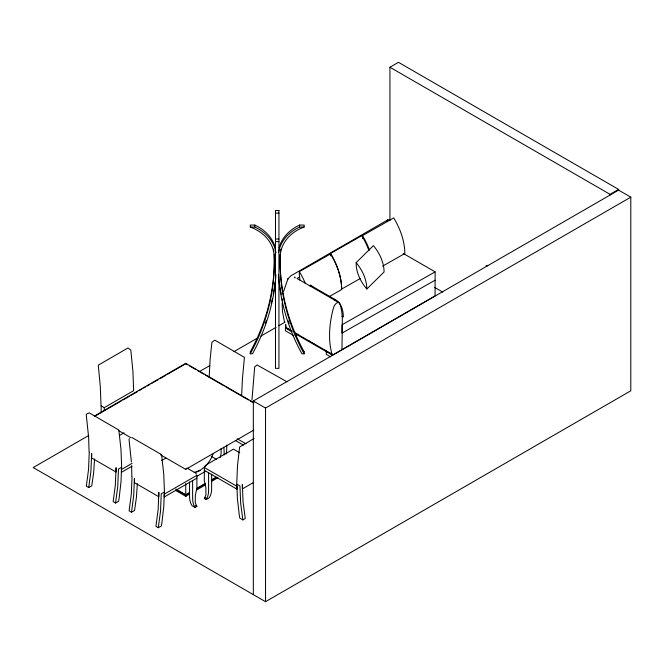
<?xml version="1.0" encoding="UTF-8"?>
<svg xmlns="http://www.w3.org/2000/svg" width="664" height="664" viewBox="0 0 664 664"><rect width="100%" height="100%" fill="white"/><g stroke="black" fill="none" stroke-linecap="round" stroke-linejoin="round"><path stroke-width="1" d="M89.092 451.86L88.627 437.31L86.254 414.726L86.627 413.979L89.25 412.883L118.682 429.94M131.397 462.003L129.032 439.419L129.472 438.63M294.384 333.195L332.025 354.925A8.2 4.739 -60 0 0 332.979 354.866L435.078 295.928L435.127 271.866L403.231 253.449M89.258 452.226L88.528 469.689L86.328 486.156L88.727 487.542L91.773 485.782L93.649 472.685L94.587 458.957M104.24 410.294L104.256 407.646L133.472 390.772M132.028 476.926L131.298 494.381L129.098 510.848L131.497 512.234L134.543 510.475L136.419 497.377L137.357 483.649M236.733 484.313L237.463 466.012L239.621 447.021L254.113 438.456M209.16 377.21L210.139 359.224L211.916 342.201L214.796 340.159L244.427 357.34L242.41 379.019L241.704 394.69M101.094 412.85L101.21 405.887L104.256 407.646M251.971 400.027L254.686 366.901L257.059 364.968L286.981 381.792M224.191 454.94L224.034 449.138A33.549 19.372 -60 0 0 223.677 447.221M88.727 487.542L90.918 471.075L91.657 453.612L91.657 457.952L116.075 472.054L116.075 467.713L115.345 485.176L113.154 501.644L115.544 503.021L118.59 501.262L119.147 498.05L121.055 481.383L121.52 467.331L118.474 469.099L117.744 486.554L115.544 503.021M131.497 512.234L133.688 495.767L134.427 478.304L134.427 482.645L158.845 496.747L158.845 492.406L158.115 509.869L155.924 526.336L158.314 527.714L161.369 525.954L161.925 522.742L163.825 506.076L164.29 492.032L161.244 493.792L160.514 511.247L158.314 527.714M283.619 291.388L287.811 279.146M220.307 457.446L221.137 453.18L221.104 448.358M213.094 454.143L210.264 460.044L206.496 465.107M287.968 278.888L290.724 275.9L387.61 219.967M287.678 279.378L288.093 278.673M204.711 466.269L206.355 464.775L233.438 449.138L239.729 452.773M356.153 262.662L373.4 245.63A37.649 26.792 45.4 0 1 384.074 271.974L366.827 289.006A37.649 26.792 45.4 0 0 356.153 262.662A35.731 25.423 45.4 0 0 366.827 289.006M203.665 467.813L205.873 465.871M211.642 474.137L211.642 488.629A25.979 14.998 60 0 1 209.21 497.784L206.155 499.544L204.329 498.49L205.94 494.979L205.881 488.198A33.549 19.372 60 0 0 205.01 483.417L204.329 480.885L204.329 467.506L236.982 486.363L236.982 489.177L204.329 470.319M389.934 220.24L389.934 67.247L398.466 62.316L618.607 189.414L618.607 190.12L253.333 401.006L253.333 594.637M299.738 276.929L297.057 278.473L339.536 303A69.488 40.114 -60 0 1 342.333 320.612L341.968 349.679M94.271 416.137L185.737 363.332L254.013 402.749M95.168 416.046L121.172 401.031M122.965 399.994L129.239 396.366M131.032 395.337L137.315 391.71M139.108 390.673L141.797 389.121M143.59 388.083L145.383 387.054M147.176 386.016L149.865 384.464M151.658 383.427L157.941 379.8M159.733 378.771L166.008 375.143M167.801 374.106L185.737 363.756L187.53 364.785M88.769 435.459L33.2 467.547L265.534 601.684L630.8 390.797L630.8 197.158L618.607 190.12M199.914 371.292L209.774 365.598M233.977 351.629L258.171 337.661M260.861 336.108L276.099 327.31M278.789 325.758L285.063 322.131M119.603 435.385L124.068 432.804M295.58 335.66L298.161 334.175M132.045 463.372L121.462 469.489L121.462 472.303L132.045 466.194M389.934 67.247L610.067 194.344L618.607 189.414M161.485 460.592L165.95 458.011M253.333 401.006L265.534 408.045L630.8 197.158M160.63 454.873L185.737 469.373L253.889 430.023M197.167 476.154L205.101 471.573M196.884 478.146L164.232 496.996L164.232 494.182L196.884 475.333L196.884 488.704L196.204 491.236A33.549 19.372 -60 0 0 195.324 496.016L195.274 502.797L196.884 506.308L195.058 507.371L192.004 505.603A25.979 14.998 -60 0 1 189.564 496.456L189.564 481.956M175.96 489.094L185.737 494.738L189.29 492.68M197.291 488.065L205.292 483.442M211.517 479.856L215.958 477.291M176.018 489.476L185.737 495.087L189.273 493.045M196.337 488.97L205.168 483.865M211.351 480.296L216.655 477.233M185.43 496.091L186.044 496.091M175.719 490.488L185.737 496.265L189.572 494.058M196.644 489.974L205.466 484.878M211.65 481.309L217.833 477.74M204.329 498.49L205.857 497.61M253.681 482.388L242.343 488.936L242.343 484.596L243.074 502.059L245.265 518.526L242.875 519.912L239.82 518.144L239.264 514.932L237.363 498.266L236.899 484.222L239.945 485.982L240.675 503.436L242.875 519.912M330.531 255.3A45.741 26.61 60.4 0 1 330.531 253.465L361.747 235.72A48.198 28.046 60.4 0 1 368.935 250.618M299.945 280.233A45.741 26.61 60.4 0 1 299.339 271.659L330.556 253.914A48.198 28.046 60.4 0 1 341.678 289.529L329.186 296.625M362.527 238.426A45.741 26.61 60.4 0 1 362.494 235.654L393.711 217.916A48.198 28.046 60.4 0 1 404.832 253.523L382.53 266.198M360.378 278.432L341.645 289.081A48.198 28.046 60.4 0 0 330.531 253.465M435.127 271.866L342.026 324.779L341.968 333.129L435.078 280.216M278.49 274.846A274.962 224.507 0 0 0 298.211 346.732L301.912 353.796L304.145 353.796A272.863 222.789 0 0 1 280.225 256.171A40.222 32.843 0 0 1 304.145 227.055L304.145 225.063L299.597 225.063L296.401 226.69A42.264 34.511 0 0 0 279.129 247.705M304.145 227.055L299.597 227.055L296.401 228.682A42.264 34.511 0 0 0 278.598 252.088M486.015 265.749L487.318 265.351L487.791 265.882M133.638 390.407L132.908 371.217L130.808 350.028L127.928 347.986L98.297 365.167L100.314 386.846L101.044 405.978M275.485 213.136L278.938 213.136M275.294 247.705A42.264 34.511 0 0 0 258.022 226.69L254.835 225.063L250.278 225.063L250.278 227.055A40.222 32.843 0 0 1 274.199 256.171A272.863 222.789 0 0 1 250.278 353.796L252.511 353.796L256.213 346.732A274.962 224.507 0 0 0 275.942 274.846M250.278 227.055L254.835 227.055L258.022 228.682A42.264 34.511 0 0 1 275.967 252.893M275.485 238.982L278.938 238.982M275.485 241.613L278.938 241.613M303.639 351.804L304.145 351.804L304.145 353.796M131.97 437.551L161.236 454.45M434.671 287.421L442.73 292.069M310.237 286.599A35.731 20.634 -60 0 1 310.237 285.18L334.631 299.265A37.649 21.738 -60 0 1 343.313 316.952A35.731 20.634 -60 0 1 341.96 316.28M291.695 330.896L287.387 328.356A8.649 4.997 0 0 1 285.678 324.663M294.384 332.448L332.025 354.178A3.104 1.793 -60 0 0 332.025 354.925M288.798 329.361L285.42 327.41L285.42 330.78L293.878 335.669M290.492 330.34L292.185 331.319M307.905 340.391L310.586 341.943M312.379 342.981L314.172 344.01M324.92 350.218L326.713 351.248M328.506 352.285L332.979 354.866M291.695 331.643L287.387 329.095A8.649 4.997 0 0 1 285.902 324.771M330.464 356.792L326.273 354.368L326.273 350.999M189.323 365.822L195.606 369.45M197.399 370.479L203.674 374.106M205.466 375.143L224.299 386.016M226.092 387.054L248.51 399.994M250.303 401.031L252.096 402.069M237.164 438.73L246.037 443.851M235.396 440.522L243.373 445.129M211.235 456.342L216.547 459.413M186.991 468.054L194.859 472.594M118.482 430.538L131.032 437.792M195.357 505.428L196.884 506.308M195.374 472.942L196.494 474.096M284.541 322.455L282.474 311.599L282.142 303.282M161.626 455.047L163.726 473.822L164.456 492.124M118.856 430.355L120.956 449.121L121.686 467.431M131.605 465.73L131.862 476.553M610.067 194.344L610.067 195.05M299.597 225.063L299.597 227.055M265.534 408.045L265.534 601.684M254.835 225.063L254.835 227.055M250.278 353.796L250.278 351.804A272.863 222.789 0 0 0 274.199 254.179M226.748 445.096L226.748 448.208A25.979 14.998 -60 0 1 226.125 454.027M208.596 472.785L208.596 490.389A25.979 14.998 60 0 1 206.155 499.544M192.618 480.611L192.618 498.216A25.979 14.998 -60 0 0 195.058 507.371M185.737 363.332L185.737 363.756M185.737 468.95L185.737 469.373M185.737 483.516L185.737 494.738M185.737 495.087L185.737 496.265M200.37 470.286A20.7 11.952 0 0 1 196.087 472.187M202.952 468.12A20.7 11.952 0 0 1 201.292 469.365M200.37 469.938A20.7 11.952 0 0 1 194.162 472.403M330.556 255.756A45.741 26.61 60.4 0 1 330.556 253.914M299.339 271.659A48.198 28.046 60.4 0 1 305.349 283.503M334.631 300.684A35.731 20.634 -60 0 1 334.631 299.265M310.237 285.18A37.649 21.738 -60 0 1 312.786 286.79M362.494 235.654A48.198 28.046 60.4 0 1 369.4 249.788M295.04 277.942A4.507 2.922 53 0 0 294.55 277.394L294.55 277.129A4.507 2.922 -53 0 1 295.04 277.245M332.025 354.178A89.59 51.726 -60 0 1 332.979 309.723A15.803 9.122 -60 0 1 334.233 306.062A4.499 2.598 -60 0 1 339.536 303M386.473 221.452A15.803 9.122 60 0 1 386.797 220.904M386.913 220.738A15.803 9.122 60 0 1 387.286 220.257A4.499 2.598 60 0 1 389.934 220.141M289.155 323.526A274.962 224.507 0 0 1 288.209 320.82M282.54 300.742A274.962 224.507 0 0 1 282.142 298.9M281.212 294.276A274.962 224.507 0 0 1 280.117 287.786M279.843 285.927A274.962 224.507 0 0 1 279.361 282.2M304.145 351.804A272.863 222.789 0 0 1 280.225 254.179M280.507 251.108A40.222 32.843 0 0 1 280.889 249.075M275.062 282.2A274.962 224.507 0 0 1 273.211 294.276M272.29 298.9A274.962 224.507 0 0 1 271.244 303.506M266.214 320.82A274.962 224.507 0 0 1 265.268 323.526M273.535 249.075A40.222 32.843 0 0 1 273.917 251.108M278.938 210.505L275.485 210.505L275.485 368.354L278.938 368.354L278.938 210.505"/></g></svg>
